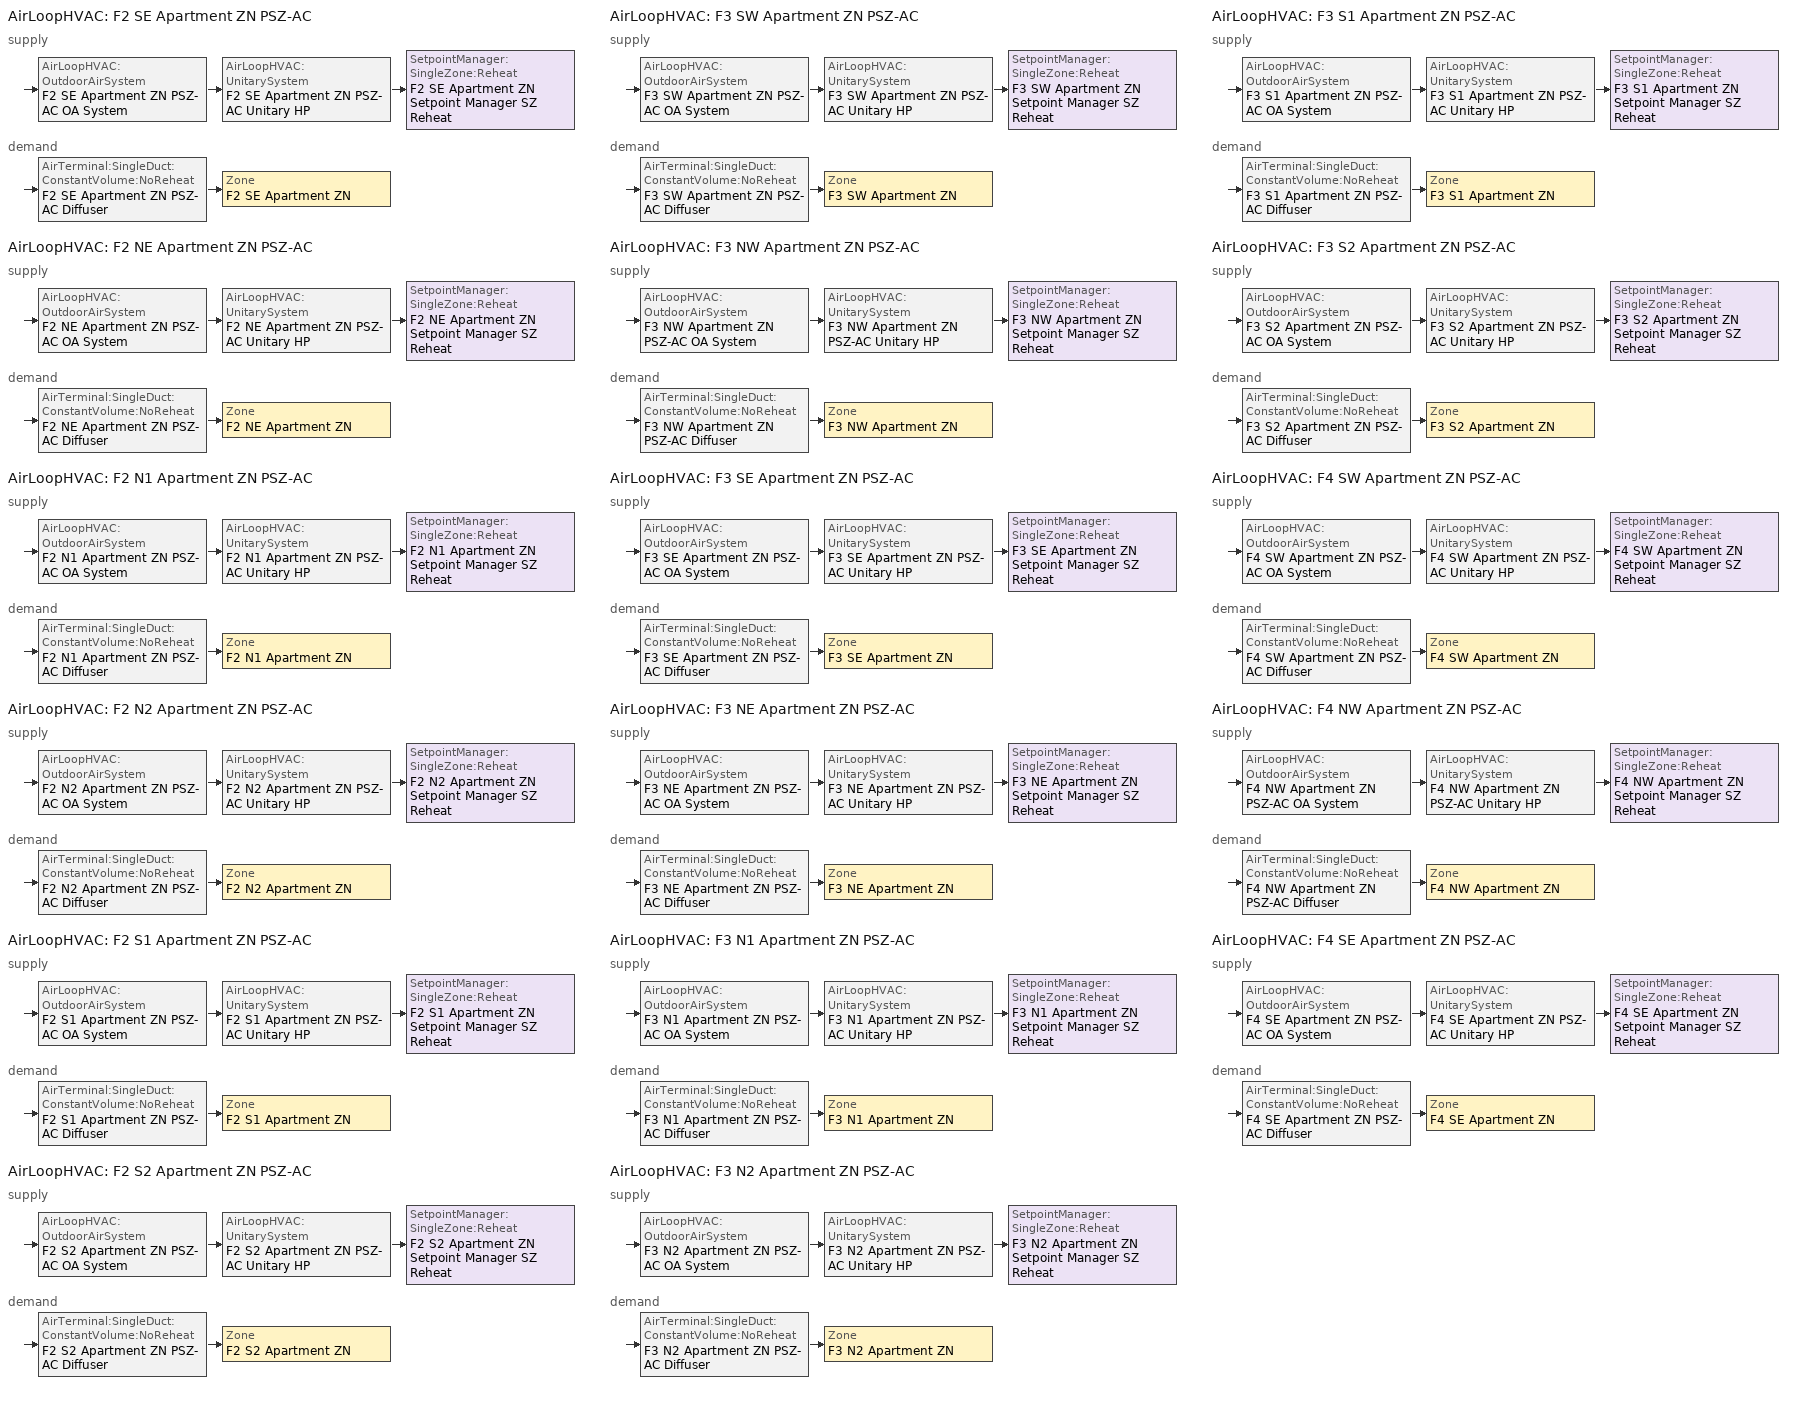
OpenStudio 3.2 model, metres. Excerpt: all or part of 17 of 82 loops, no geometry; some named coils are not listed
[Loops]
AirLoopHVAC 'F2 SE Apartment ZN PSZ-AC'
 supply: AirLoopHVAC:OutdoorAirSystem 'F2 SE Apartment ZN PSZ-AC OA System' > AirLoopHVAC:UnitarySystem 'F2 SE Apartment ZN PSZ-AC Unitary HP' > SetpointManager:SingleZone:Reheat 'F2 SE Apartment ZN Setpoint Manager SZ Reheat'
 demand: AirTerminal:SingleDuct:ConstantVolume:NoReheat 'F2 SE Apartment ZN PSZ-AC Diffuser' > Zone 'F2 SE Apartment ZN'
AirLoopHVAC 'F2 NE Apartment ZN PSZ-AC'
 supply: AirLoopHVAC:OutdoorAirSystem 'F2 NE Apartment ZN PSZ-AC OA System' > AirLoopHVAC:UnitarySystem 'F2 NE Apartment ZN PSZ-AC Unitary HP' > SetpointManager:SingleZone:Reheat 'F2 NE Apartment ZN Setpoint Manager SZ Reheat'
 demand: AirTerminal:SingleDuct:ConstantVolume:NoReheat 'F2 NE Apartment ZN PSZ-AC Diffuser' > Zone 'F2 NE Apartment ZN'
AirLoopHVAC 'F2 N1 Apartment ZN PSZ-AC'
 supply: AirLoopHVAC:OutdoorAirSystem 'F2 N1 Apartment ZN PSZ-AC OA System' > AirLoopHVAC:UnitarySystem 'F2 N1 Apartment ZN PSZ-AC Unitary HP' > SetpointManager:SingleZone:Reheat 'F2 N1 Apartment ZN Setpoint Manager SZ Reheat'
 demand: AirTerminal:SingleDuct:ConstantVolume:NoReheat 'F2 N1 Apartment ZN PSZ-AC Diffuser' > Zone 'F2 N1 Apartment ZN'
AirLoopHVAC 'F2 N2 Apartment ZN PSZ-AC'
 supply: AirLoopHVAC:OutdoorAirSystem 'F2 N2 Apartment ZN PSZ-AC OA System' > AirLoopHVAC:UnitarySystem 'F2 N2 Apartment ZN PSZ-AC Unitary HP' > SetpointManager:SingleZone:Reheat 'F2 N2 Apartment ZN Setpoint Manager SZ Reheat'
 demand: AirTerminal:SingleDuct:ConstantVolume:NoReheat 'F2 N2 Apartment ZN PSZ-AC Diffuser' > Zone 'F2 N2 Apartment ZN'
AirLoopHVAC 'F2 S1 Apartment ZN PSZ-AC'
 supply: AirLoopHVAC:OutdoorAirSystem 'F2 S1 Apartment ZN PSZ-AC OA System' > AirLoopHVAC:UnitarySystem 'F2 S1 Apartment ZN PSZ-AC Unitary HP' > SetpointManager:SingleZone:Reheat 'F2 S1 Apartment ZN Setpoint Manager SZ Reheat'
 demand: AirTerminal:SingleDuct:ConstantVolume:NoReheat 'F2 S1 Apartment ZN PSZ-AC Diffuser' > Zone 'F2 S1 Apartment ZN'
AirLoopHVAC 'F2 S2 Apartment ZN PSZ-AC'
 supply: AirLoopHVAC:OutdoorAirSystem 'F2 S2 Apartment ZN PSZ-AC OA System' > AirLoopHVAC:UnitarySystem 'F2 S2 Apartment ZN PSZ-AC Unitary HP' > SetpointManager:SingleZone:Reheat 'F2 S2 Apartment ZN Setpoint Manager SZ Reheat'
 demand: AirTerminal:SingleDuct:ConstantVolume:NoReheat 'F2 S2 Apartment ZN PSZ-AC Diffuser' > Zone 'F2 S2 Apartment ZN'
AirLoopHVAC 'F3 SW Apartment ZN PSZ-AC'
 supply: AirLoopHVAC:OutdoorAirSystem 'F3 SW Apartment ZN PSZ-AC OA System' > AirLoopHVAC:UnitarySystem 'F3 SW Apartment ZN PSZ-AC Unitary HP' > SetpointManager:SingleZone:Reheat 'F3 SW Apartment ZN Setpoint Manager SZ Reheat'
 demand: AirTerminal:SingleDuct:ConstantVolume:NoReheat 'F3 SW Apartment ZN PSZ-AC Diffuser' > Zone 'F3 SW Apartment ZN'
AirLoopHVAC 'F3 NW Apartment ZN PSZ-AC'
 supply: AirLoopHVAC:OutdoorAirSystem 'F3 NW Apartment ZN PSZ-AC OA System' > AirLoopHVAC:UnitarySystem 'F3 NW Apartment ZN PSZ-AC Unitary HP' > SetpointManager:SingleZone:Reheat 'F3 NW Apartment ZN Setpoint Manager SZ Reheat'
 demand: AirTerminal:SingleDuct:ConstantVolume:NoReheat 'F3 NW Apartment ZN PSZ-AC Diffuser' > Zone 'F3 NW Apartment ZN'
AirLoopHVAC 'F3 SE Apartment ZN PSZ-AC'
 supply: AirLoopHVAC:OutdoorAirSystem 'F3 SE Apartment ZN PSZ-AC OA System' > AirLoopHVAC:UnitarySystem 'F3 SE Apartment ZN PSZ-AC Unitary HP' > SetpointManager:SingleZone:Reheat 'F3 SE Apartment ZN Setpoint Manager SZ Reheat'
 demand: AirTerminal:SingleDuct:ConstantVolume:NoReheat 'F3 SE Apartment ZN PSZ-AC Diffuser' > Zone 'F3 SE Apartment ZN'
AirLoopHVAC 'F3 NE Apartment ZN PSZ-AC'
 supply: AirLoopHVAC:OutdoorAirSystem 'F3 NE Apartment ZN PSZ-AC OA System' > AirLoopHVAC:UnitarySystem 'F3 NE Apartment ZN PSZ-AC Unitary HP' > SetpointManager:SingleZone:Reheat 'F3 NE Apartment ZN Setpoint Manager SZ Reheat'
 demand: AirTerminal:SingleDuct:ConstantVolume:NoReheat 'F3 NE Apartment ZN PSZ-AC Diffuser' > Zone 'F3 NE Apartment ZN'
AirLoopHVAC 'F3 N1 Apartment ZN PSZ-AC'
 supply: AirLoopHVAC:OutdoorAirSystem 'F3 N1 Apartment ZN PSZ-AC OA System' > AirLoopHVAC:UnitarySystem 'F3 N1 Apartment ZN PSZ-AC Unitary HP' > SetpointManager:SingleZone:Reheat 'F3 N1 Apartment ZN Setpoint Manager SZ Reheat'
 demand: AirTerminal:SingleDuct:ConstantVolume:NoReheat 'F3 N1 Apartment ZN PSZ-AC Diffuser' > Zone 'F3 N1 Apartment ZN'
AirLoopHVAC 'F3 N2 Apartment ZN PSZ-AC'
 supply: AirLoopHVAC:OutdoorAirSystem 'F3 N2 Apartment ZN PSZ-AC OA System' > AirLoopHVAC:UnitarySystem 'F3 N2 Apartment ZN PSZ-AC Unitary HP' > SetpointManager:SingleZone:Reheat 'F3 N2 Apartment ZN Setpoint Manager SZ Reheat'
 demand: AirTerminal:SingleDuct:ConstantVolume:NoReheat 'F3 N2 Apartment ZN PSZ-AC Diffuser' > Zone 'F3 N2 Apartment ZN'
AirLoopHVAC 'F3 S1 Apartment ZN PSZ-AC'
 supply: AirLoopHVAC:OutdoorAirSystem 'F3 S1 Apartment ZN PSZ-AC OA System' > AirLoopHVAC:UnitarySystem 'F3 S1 Apartment ZN PSZ-AC Unitary HP' > SetpointManager:SingleZone:Reheat 'F3 S1 Apartment ZN Setpoint Manager SZ Reheat'
 demand: AirTerminal:SingleDuct:ConstantVolume:NoReheat 'F3 S1 Apartment ZN PSZ-AC Diffuser' > Zone 'F3 S1 Apartment ZN'
AirLoopHVAC 'F3 S2 Apartment ZN PSZ-AC'
 supply: AirLoopHVAC:OutdoorAirSystem 'F3 S2 Apartment ZN PSZ-AC OA System' > AirLoopHVAC:UnitarySystem 'F3 S2 Apartment ZN PSZ-AC Unitary HP' > SetpointManager:SingleZone:Reheat 'F3 S2 Apartment ZN Setpoint Manager SZ Reheat'
 demand: AirTerminal:SingleDuct:ConstantVolume:NoReheat 'F3 S2 Apartment ZN PSZ-AC Diffuser' > Zone 'F3 S2 Apartment ZN'
AirLoopHVAC 'F4 SW Apartment ZN PSZ-AC'
 supply: AirLoopHVAC:OutdoorAirSystem 'F4 SW Apartment ZN PSZ-AC OA System' > AirLoopHVAC:UnitarySystem 'F4 SW Apartment ZN PSZ-AC Unitary HP' > SetpointManager:SingleZone:Reheat 'F4 SW Apartment ZN Setpoint Manager SZ Reheat'
 demand: AirTerminal:SingleDuct:ConstantVolume:NoReheat 'F4 SW Apartment ZN PSZ-AC Diffuser' > Zone 'F4 SW Apartment ZN'
AirLoopHVAC 'F4 NW Apartment ZN PSZ-AC'
 supply: AirLoopHVAC:OutdoorAirSystem 'F4 NW Apartment ZN PSZ-AC OA System' > AirLoopHVAC:UnitarySystem 'F4 NW Apartment ZN PSZ-AC Unitary HP' > SetpointManager:SingleZone:Reheat 'F4 NW Apartment ZN Setpoint Manager SZ Reheat'
 demand: AirTerminal:SingleDuct:ConstantVolume:NoReheat 'F4 NW Apartment ZN PSZ-AC Diffuser' > Zone 'F4 NW Apartment ZN'
AirLoopHVAC 'F4 SE Apartment ZN PSZ-AC'
 supply: AirLoopHVAC:OutdoorAirSystem 'F4 SE Apartment ZN PSZ-AC OA System' > AirLoopHVAC:UnitarySystem 'F4 SE Apartment ZN PSZ-AC Unitary HP' > SetpointManager:SingleZone:Reheat 'F4 SE Apartment ZN Setpoint Manager SZ Reheat'
 demand: AirTerminal:SingleDuct:ConstantVolume:NoReheat 'F4 SE Apartment ZN PSZ-AC Diffuser' > Zone 'F4 SE Apartment ZN'
[Sizing:Zone] Zone Cooling Design Supply Air Temperature Input Method=SupplyAirTemperature; Zone Cooling Design Supply Air Temperature {C}=12.7778; Zone Cooling Design Supply Air Temperature Difference {deltaC}=11.11; Zone Heating Design Supply Air Temperature Input Method=SupplyAirTemperature; Zone Heating Design Supply Air Temperature {C}=50; Zone Heating Design Supply Air Temperature Difference {deltaC}=11.11; Zone Cooling Design Supply Air Humidity Ratio {kg-H2O/kg-air}=0.0085; Zone Heating Design Supply Air Humidity Ratio {kg-H2O/kg-air}=0.008; Cooling Design Air Flow Method=DesignDay; Heating Design Air Flow Method=DesignDay; Account for Dedicated Outdoor Air System=No; Dedicated Outdoor Air System Control Strategy=NeutralSupplyAir; Dedicated Outdoor Air Low Setpoint Temperature for Design {C}=autosize; Dedicated Outdoor Air High Setpoint Temperature for Design {C}=autosize
F2 N1 Apartment ZN; F2 N2 Apartment ZN; F2 NE Apartment ZN; F2 S1 Apartment ZN; F2 S2 Apartment ZN; F2 SE Apartment ZN; F3 N1 Apartment ZN; F3 N2 Apartment ZN; F3 NE Apartment ZN; F3 NW Apartment ZN; F3 S1 Apartment ZN; F3 S2 Apartment ZN; F3 SE Apartment ZN; F3 SW Apartment ZN; F4 NW Apartment ZN; F4 SE Apartment ZN; F4 SW Apartment ZN
[Zone equipment]
F2 N1 Apartment ZN: F2 N1 Apartment ZN PSZ-AC Diffuser, F2 N1 Apartment ZN ERV
F2 N2 Apartment ZN: F2 N2 Apartment ZN PSZ-AC Diffuser, F2 N2 Apartment ZN ERV
F2 NE Apartment ZN: F2 NE Apartment ZN PSZ-AC Diffuser, F2 NE Apartment ZN ERV
F2 S1 Apartment ZN: F2 S1 Apartment ZN PSZ-AC Diffuser, F2 S1 Apartment ZN ERV
F2 S2 Apartment ZN: F2 S2 Apartment ZN PSZ-AC Diffuser, F2 S2 Apartment ZN ERV
F2 SE Apartment ZN: F2 SE Apartment ZN PSZ-AC Diffuser, F2 SE Apartment ZN ERV
F3 N1 Apartment ZN: F3 N1 Apartment ZN PSZ-AC Diffuser, F3 N1 Apartment ZN ERV
F3 N2 Apartment ZN: F3 N2 Apartment ZN PSZ-AC Diffuser, F3 N2 Apartment ZN ERV
F3 NE Apartment ZN: F3 NE Apartment ZN PSZ-AC Diffuser, F3 NE Apartment ZN ERV
F3 NW Apartment ZN: F3 NW Apartment ZN PSZ-AC Diffuser, F3 NW Apartment ZN ERV
F3 S1 Apartment ZN: F3 S1 Apartment ZN PSZ-AC Diffuser, F3 S1 Apartment ZN ERV
F3 S2 Apartment ZN: F3 S2 Apartment ZN PSZ-AC Diffuser, F3 S2 Apartment ZN ERV
F3 SE Apartment ZN: F3 SE Apartment ZN PSZ-AC Diffuser, F3 SE Apartment ZN ERV
F3 SW Apartment ZN: F3 SW Apartment ZN PSZ-AC Diffuser, F3 SW Apartment ZN ERV
F4 NW Apartment ZN: F4 NW Apartment ZN PSZ-AC Diffuser, F4 NW Apartment ZN ERV
F4 SE Apartment ZN: F4 SE Apartment ZN PSZ-AC Diffuser, F4 SE Apartment ZN ERV
F4 SW Apartment ZN: F4 SW Apartment ZN PSZ-AC Diffuser, F4 SW Apartment ZN ERV
[AirLoopHVAC] Availability Schedule=Always On; Design Supply Air Flow Rate {m3/s}=autosize; Design Return Air Flow Fraction of Supply Air Flow=1
F2 SE Apartment ZN PSZ-AC; F2 NE Apartment ZN PSZ-AC; F2 N1 Apartment ZN PSZ-AC; F2 N2 Apartment ZN PSZ-AC; F2 S1 Apartment ZN PSZ-AC; F2 S2 Apartment ZN PSZ-AC; F3 SW Apartment ZN PSZ-AC; F3 NW Apartment ZN PSZ-AC; F3 SE Apartment ZN PSZ-AC; F3 NE Apartment ZN PSZ-AC; F3 N1 Apartment ZN PSZ-AC; F3 N2 Apartment ZN PSZ-AC; F3 S1 Apartment ZN PSZ-AC; F3 S2 Apartment ZN PSZ-AC; F4 SW Apartment ZN PSZ-AC; F4 NW Apartment ZN PSZ-AC; F4 SE Apartment ZN PSZ-AC
[Sizing:System] Type of Load to Size On=Sensible; Design Outdoor Air Flow Rate {m3/s}=Autosize; Central Heating Maximum System Air Flow Ratio=1; Preheat Design Temperature {C}=7.22222; Preheat Design Humidity Ratio {kg-H2O/kg-Air}=0.008; Precool Design Temperature {C}=12.7778; Precool Design Humidity Ratio {kg-H2O/kg-Air}=0.008; Central Cooling Design Supply Air Temperature {C}=12.7778; Central Heating Design Supply Air Temperature {C}=50; Sizing Option=Coincident; 100% Outdoor Air in Cooling=No; 100% Outdoor Air in Heating=No; Central Cooling Design Supply Air Humidity Ratio {kg-H2O/kg-Air}=0.0085; Central Heating Design Supply Air Humidity Ratio {kg-H2O/kg-Air}=0.008; Cooling Design Air Flow Method=DesignDay; Cooling Design Air Flow Rate {m3/s}=0; Heating Design Air Flow Method=DesignDay; Heating Design Air Flow Rate {m3/s}=0; System Outdoor Air Method=ZoneSum; Zone Maximum Outdoor Air Fraction=1; Cooling Supply Air Flow Rate Per Floor Area {m3/s-m2}=0.00996765; Cooling Fraction of Autosized Cooling Supply Air Flow Rate=1; Cooling Supply Air Flow Rate Per Unit Cooling Capacity {m3/s-W}=3.94755e-05; Heating Supply Air Flow Rate Per Floor Area {m3/s-m2}=0.00996765; Heating Fraction of Autosized Heating Supply Air Flow Rate=1; Heating Fraction of Autosized Cooling Supply Air Flow Rate=1; Heating Supply Air Flow Rate Per Unit Heating Capacity {m3/s-W}=3.15882e-05; Cooling Design Capacity Method=CoolingDesignCapacity; Cooling Design Capacity {W}=autosize; Cooling Design Capacity Per Floor Area {W/m2}=234.7; Fraction of Autosized Cooling Design Capacity=1; Heating Design Capacity Method=HeatingDesignCapacity; Heating Design Capacity {W}=autosize; Heating Design Capacity Per Floor Area {W/m2}=157; Fraction of Autosized Heating Design Capacity=1; Central Cooling Capacity Control Method=OnOff
F2 SE Apartment ZN PSZ-AC; F2 NE Apartment ZN PSZ-AC; F2 N1 Apartment ZN PSZ-AC; F2 N2 Apartment ZN PSZ-AC; F2 S1 Apartment ZN PSZ-AC; F2 S2 Apartment ZN PSZ-AC; F3 SW Apartment ZN PSZ-AC; F3 NW Apartment ZN PSZ-AC; F3 SE Apartment ZN PSZ-AC; F3 NE Apartment ZN PSZ-AC; F3 N1 Apartment ZN PSZ-AC; F3 N2 Apartment ZN PSZ-AC; F3 S1 Apartment ZN PSZ-AC; F3 S2 Apartment ZN PSZ-AC; F4 SW Apartment ZN PSZ-AC; F4 NW Apartment ZN PSZ-AC; F4 SE Apartment ZN PSZ-AC
[SetpointManager:SingleZone:Reheat] Minimum Supply Air Temperature {C}=12.7778; Maximum Supply Air Temperature {C}=50
Name | Control Zone | Setpoint Node or NodeList
F2 SE Apartment ZN Setpoint Manager SZ Reheat | F2 SE Apartment ZN | F2 SE Apartment ZN PSZ-AC Supply Outlet Node
F2 NE Apartment ZN Setpoint Manager SZ Reheat | F2 NE Apartment ZN | F2 NE Apartment ZN PSZ-AC Supply Outlet Node
F2 N1 Apartment ZN Setpoint Manager SZ Reheat | F2 N1 Apartment ZN | F2 N1 Apartment ZN PSZ-AC Supply Outlet Node
F2 N2 Apartment ZN Setpoint Manager SZ Reheat | F2 N2 Apartment ZN | F2 N2 Apartment ZN PSZ-AC Supply Outlet Node
F2 S1 Apartment ZN Setpoint Manager SZ Reheat | F2 S1 Apartment ZN | F2 S1 Apartment ZN PSZ-AC Supply Outlet Node
F2 S2 Apartment ZN Setpoint Manager SZ Reheat | F2 S2 Apartment ZN | F2 S2 Apartment ZN PSZ-AC Supply Outlet Node
F3 SW Apartment ZN Setpoint Manager SZ Reheat | F3 SW Apartment ZN | F3 SW Apartment ZN PSZ-AC Supply Outlet Node
F3 NW Apartment ZN Setpoint Manager SZ Reheat | F3 NW Apartment ZN | F3 NW Apartment ZN PSZ-AC Supply Outlet Node
F3 SE Apartment ZN Setpoint Manager SZ Reheat | F3 SE Apartment ZN | F3 SE Apartment ZN PSZ-AC Supply Outlet Node
F3 NE Apartment ZN Setpoint Manager SZ Reheat | F3 NE Apartment ZN | F3 NE Apartment ZN PSZ-AC Supply Outlet Node
F3 N1 Apartment ZN Setpoint Manager SZ Reheat | F3 N1 Apartment ZN | F3 N1 Apartment ZN PSZ-AC Supply Outlet Node
F3 N2 Apartment ZN Setpoint Manager SZ Reheat | F3 N2 Apartment ZN | F3 N2 Apartment ZN PSZ-AC Supply Outlet Node
F3 S1 Apartment ZN Setpoint Manager SZ Reheat | F3 S1 Apartment ZN | F3 S1 Apartment ZN PSZ-AC Supply Outlet Node
F3 S2 Apartment ZN Setpoint Manager SZ Reheat | F3 S2 Apartment ZN | F3 S2 Apartment ZN PSZ-AC Supply Outlet Node
F4 SW Apartment ZN Setpoint Manager SZ Reheat | F4 SW Apartment ZN | F4 SW Apartment ZN PSZ-AC Supply Outlet Node
F4 NW Apartment ZN Setpoint Manager SZ Reheat | F4 NW Apartment ZN | F4 NW Apartment ZN PSZ-AC Supply Outlet Node
F4 SE Apartment ZN Setpoint Manager SZ Reheat | F4 SE Apartment ZN | F4 SE Apartment ZN PSZ-AC Supply Outlet Node
[Coil:Heating:Electric] Availability Schedule=Always On Discrete; Efficiency=1
F2 SE Apartment ZN PSZ-AC Electric Backup Htg Coil; F2 NE Apartment ZN PSZ-AC Electric Backup Htg Coil; F2 N1 Apartment ZN PSZ-AC Electric Backup Htg Coil; F2 N2 Apartment ZN PSZ-AC Electric Backup Htg Coil; F2 S1 Apartment ZN PSZ-AC Electric Backup Htg Coil; F2 S2 Apartment ZN PSZ-AC Electric Backup Htg Coil; F3 SW Apartment ZN PSZ-AC Electric Backup Htg Coil; F3 NW Apartment ZN PSZ-AC Electric Backup Htg Coil; F3 SE Apartment ZN PSZ-AC Electric Backup Htg Coil; F3 NE Apartment ZN PSZ-AC Electric Backup Htg Coil; F3 N1 Apartment ZN PSZ-AC Electric Backup Htg Coil; F3 N2 Apartment ZN PSZ-AC Electric Backup Htg Coil; F3 S1 Apartment ZN PSZ-AC Electric Backup Htg Coil; F3 S2 Apartment ZN PSZ-AC Electric Backup Htg Coil; F4 SW Apartment ZN PSZ-AC Electric Backup Htg Coil; F4 NW Apartment ZN PSZ-AC Electric Backup Htg Coil; F4 SE Apartment ZN PSZ-AC Electric Backup Htg Coil
[Fan:OnOff] Availability Schedule=Always On Discrete; Maximum Flow Rate {m3/s}=autosize; Motor In Airstream Fraction=1
Name | Fan Total Efficiency | Pressure Rise {Pa} | Motor Efficiency | Fan Power Ratio Function of Speed Ratio Curve | Fan Efficiency Ratio Function of Speed Ratio Curve
F2 SE Apartment ZN PSZ-AC Fan | 0.53625 | 622.722 | 0.825 | Fan On Off Power Curve 9 | Fan On Off Efficiency Curve 9
F2 NE Apartment ZN PSZ-AC Fan | 0.53625 | 622.722 | 0.825 | Fan On Off Power Curve 10 | Fan On Off Efficiency Curve 10
F2 N1 Apartment ZN PSZ-AC Fan | 0.53625 | 622.722 | 0.825 | Fan On Off Power Curve 11 | Fan On Off Efficiency Curve 11
F2 N2 Apartment ZN PSZ-AC Fan | 0.53625 | 622.722 | 0.825 | Fan On Off Power Curve 12 | Fan On Off Efficiency Curve 12
F2 S1 Apartment ZN PSZ-AC Fan | 0.53625 | 622.722 | 0.825 | Fan On Off Power Curve 13 | Fan On Off Efficiency Curve 13
F2 S2 Apartment ZN PSZ-AC Fan | 0.53625 | 622.722 | 0.825 | Fan On Off Power Curve 14 | Fan On Off Efficiency Curve 14
F3 SW Apartment ZN PSZ-AC Fan | 0.53625 | 622.722 | 0.825 | Fan On Off Power Curve 15 | Fan On Off Efficiency Curve 15
F3 NW Apartment ZN PSZ-AC Fan | 0.53625 | 622.722 | 0.825 | Fan On Off Power Curve 16 | Fan On Off Efficiency Curve 16
F3 SE Apartment ZN PSZ-AC Fan | 0.53625 | 622.722 | 0.825 | Fan On Off Power Curve 17 | Fan On Off Efficiency Curve 17
F3 NE Apartment ZN PSZ-AC Fan | 0.53625 | 622.722 | 0.825 | Fan On Off Power Curve 18 | Fan On Off Efficiency Curve 18
F3 N1 Apartment ZN PSZ-AC Fan | 0.53625 | 622.722 | 0.825 | Fan On Off Power Curve 19 | Fan On Off Efficiency Curve 19
F3 N2 Apartment ZN PSZ-AC Fan | 0.53625 | 622.722 | 0.825 | Fan On Off Power Curve 20 | Fan On Off Efficiency Curve 20
F3 S1 Apartment ZN PSZ-AC Fan | 0.53625 | 622.722 | 0.825 | Fan On Off Power Curve 21 | Fan On Off Efficiency Curve 21
F3 S2 Apartment ZN PSZ-AC Fan | 0.53625 | 622.722 | 0.825 | Fan On Off Power Curve 22 | Fan On Off Efficiency Curve 22
F4 SW Apartment ZN PSZ-AC Fan | 0.53625 | 622.722 | 0.825 | Fan On Off Power Curve 23 | Fan On Off Efficiency Curve 23
F4 NW Apartment ZN PSZ-AC Fan | 0.53625 | 622.722 | 0.825 | Fan On Off Power Curve 24 | Fan On Off Efficiency Curve 24
F4 SE Apartment ZN PSZ-AC Fan | 0.53625 | 622.722 | 0.825 | Fan On Off Power Curve 25 | Fan On Off Efficiency Curve 25
F2 N2 Apartment ZN ERV Supply Fan | 0.303158 | 270.648 | 0.48 | Fan On Off Power Curve 84 | Fan On Off Efficiency Curve 84
F2 N2 Apartment ZN ERV Exhaust Fan | 0.303158 | 270.648 | 0.48 | Fan On Off Power Curve 85 | Fan On Off Efficiency Curve 85
F3 S2 Apartment ZN ERV Supply Fan | 0.303158 | 270.648 | 0.48 | Fan On Off Power Curve 94 | Fan On Off Efficiency Curve 94
F3 S2 Apartment ZN ERV Exhaust Fan | 0.303158 | 270.648 | 0.48 | Fan On Off Power Curve 95 | Fan On Off Efficiency Curve 95
F4 SE Apartment ZN ERV Supply Fan | 0.303158 | 270.648 | 0.48 | Fan On Off Power Curve 104 | Fan On Off Efficiency Curve 104
F4 SE Apartment ZN ERV Exhaust Fan | 0.303158 | 270.648 | 0.48 | Fan On Off Power Curve 105 | Fan On Off Efficiency Curve 105
F4 SW Apartment ZN ERV Supply Fan | 0.303158 | 270.648 | 0.48 | Fan On Off Power Curve 106 | Fan On Off Efficiency Curve 106
F4 SW Apartment ZN ERV Exhaust Fan | 0.303158 | 270.648 | 0.48 | Fan On Off Power Curve 107 | Fan On Off Efficiency Curve 107
F2 NE Apartment ZN ERV Supply Fan | 0.303158 | 270.648 | 0.48 | Fan On Off Power Curve 108 | Fan On Off Efficiency Curve 108
F2 NE Apartment ZN ERV Exhaust Fan | 0.303158 | 270.648 | 0.48 | Fan On Off Power Curve 109 | Fan On Off Efficiency Curve 109
F3 N2 Apartment ZN ERV Supply Fan | 0.303158 | 270.648 | 0.48 | Fan On Off Power Curve 112 | Fan On Off Efficiency Curve 112
F3 N2 Apartment ZN ERV Exhaust Fan | 0.303158 | 270.648 | 0.48 | Fan On Off Power Curve 113 | Fan On Off Efficiency Curve 113
F3 NE Apartment ZN ERV Supply Fan | 0.303158 | 270.648 | 0.48 | Fan On Off Power Curve 118 | Fan On Off Efficiency Curve 118
F3 NE Apartment ZN ERV Exhaust Fan | 0.303158 | 270.648 | 0.48 | Fan On Off Power Curve 119 | Fan On Off Efficiency Curve 119
F3 SE Apartment ZN ERV Supply Fan | 0.303158 | 270.648 | 0.48 | Fan On Off Power Curve 120 | Fan On Off Efficiency Curve 120
F3 SE Apartment ZN ERV Exhaust Fan | 0.303158 | 270.648 | 0.48 | Fan On Off Power Curve 121 | Fan On Off Efficiency Curve 121
F3 NW Apartment ZN ERV Supply Fan | 0.303158 | 270.648 | 0.48 | Fan On Off Power Curve 124 | Fan On Off Efficiency Curve 124
F3 NW Apartment ZN ERV Exhaust Fan | 0.303158 | 270.648 | 0.48 | Fan On Off Power Curve 125 | Fan On Off Efficiency Curve 125
F3 SW Apartment ZN ERV Supply Fan | 0.303158 | 270.648 | 0.48 | Fan On Off Power Curve 132 | Fan On Off Efficiency Curve 132
F3 SW Apartment ZN ERV Exhaust Fan | 0.303158 | 270.648 | 0.48 | Fan On Off Power Curve 133 | Fan On Off Efficiency Curve 133
F4 NW Apartment ZN ERV Supply Fan | 0.303158 | 270.648 | 0.48 | Fan On Off Power Curve 136 | Fan On Off Efficiency Curve 136
F4 NW Apartment ZN ERV Exhaust Fan | 0.303158 | 270.648 | 0.48 | Fan On Off Power Curve 137 | Fan On Off Efficiency Curve 137
F2 SE Apartment ZN ERV Supply Fan | 0.303158 | 270.648 | 0.48 | Fan On Off Power Curve 148 | Fan On Off Efficiency Curve 148
F2 SE Apartment ZN ERV Exhaust Fan | 0.303158 | 270.648 | 0.48 | Fan On Off Power Curve 149 | Fan On Off Efficiency Curve 149
F2 S1 Apartment ZN ERV Supply Fan | 0.303158 | 270.648 | 0.48 | Fan On Off Power Curve 156 | Fan On Off Efficiency Curve 156
F2 S1 Apartment ZN ERV Exhaust Fan | 0.303158 | 270.648 | 0.48 | Fan On Off Power Curve 157 | Fan On Off Efficiency Curve 157
F2 S2 Apartment ZN ERV Supply Fan | 0.303158 | 270.648 | 0.48 | Fan On Off Power Curve 166 | Fan On Off Efficiency Curve 166
F2 S2 Apartment ZN ERV Exhaust Fan | 0.303158 | 270.648 | 0.48 | Fan On Off Power Curve 167 | Fan On Off Efficiency Curve 167
F3 N1 Apartment ZN ERV Supply Fan | 0.303158 | 270.648 | 0.48 | Fan On Off Power Curve 186 | Fan On Off Efficiency Curve 186
F3 N1 Apartment ZN ERV Exhaust Fan | 0.303158 | 270.648 | 0.48 | Fan On Off Power Curve 187 | Fan On Off Efficiency Curve 187
F2 N1 Apartment ZN ERV Supply Fan | 0.303158 | 270.648 | 0.48 | Fan On Off Power Curve 196 | Fan On Off Efficiency Curve 196
F2 N1 Apartment ZN ERV Exhaust Fan | 0.303158 | 270.648 | 0.48 | Fan On Off Power Curve 197 | Fan On Off Efficiency Curve 197
F3 S1 Apartment ZN ERV Supply Fan | 0.303158 | 270.648 | 0.48 | Fan On Off Power Curve 224 | Fan On Off Efficiency Curve 224
F3 S1 Apartment ZN ERV Exhaust Fan | 0.303158 | 270.648 | 0.48 | Fan On Off Power Curve 225 | Fan On Off Efficiency Curve 225
[AirLoopHVAC:UnitarySystem] Control Type=Load; Dehumidification Control Type=None; Availability Schedule=Always On; Fan Placement=BlowThrough; Supply Air Fan Operating Mode Schedule=Always Off Discrete; DX Heating Coil Sizing Ratio=1; Use DOAS DX Cooling Coil=No; DOAS DX Cooling Coil Leaving Minimum Air Temperature {C}=2; Latent Load Control=SensibleOnlyLoadControl; Supply Air Flow Rate Method During Cooling Operation=SupplyAirFlowRate; Supply Air Flow Rate During Cooling Operation {m3/s}=Autosize; Supply Air Flow Rate Method During Heating Operation=SupplyAirFlowRate; Supply Air Flow Rate During Heating Operation {m3/s}=Autosize; Supply Air Flow Rate Method When No Cooling or Heating is Required=SupplyAirFlowRate; Supply Air Flow Rate When No Cooling or Heating is Required {m3/s}=Autosize; Maximum Supply Air Temperature {C}=50; Maximum Outdoor Dry-Bulb Temperature for Supplemental Heater Operation {C}=4.44444; Maximum Cycling Rate {cycles/hr}=2.5; Heat Pump Time Constant {s}=60; Fraction of On-Cycle Power Use=0.01; Heat Pump Fan Delay Time {s}=60; Ancilliary On-Cycle Electric Power {W}=0; Ancilliary Off-Cycle Electric Power {W}=0
Name | Controlling Zone or Thermostat Location | Supply Fan | Heating Coil | Cooling Coil | Supplemental Heating Coil
F2 SE Apartment ZN PSZ-AC Unitary HP | F2 SE Apartment ZN | F2 SE Apartment ZN PSZ-AC Fan | F2 SE Apartment ZN PSZ-AC Water-to-Air HP Htg Coil 14 Clg kBtu/hr 4.3COPH | F2 SE Apartment ZN PSZ-AC Water-to-Air HP Clg Coil 14kBtu/hr 12.2EER | F2 SE Apartment ZN PSZ-AC Electric Backup Htg Coil
F2 NE Apartment ZN PSZ-AC Unitary HP | F2 NE Apartment ZN | F2 NE Apartment ZN PSZ-AC Fan | F2 NE Apartment ZN PSZ-AC Water-to-Air HP Htg Coil 12 Clg kBtu/hr 4.3COPH | F2 NE Apartment ZN PSZ-AC Water-to-Air HP Clg Coil 12kBtu/hr 12.2EER | F2 NE Apartment ZN PSZ-AC Electric Backup Htg Coil
F2 N1 Apartment ZN PSZ-AC Unitary HP | F2 N1 Apartment ZN | F2 N1 Apartment ZN PSZ-AC Fan | F2 N1 Apartment ZN PSZ-AC Water-to-Air HP Htg Coil 9 Clg kBtu/hr 4.3COPH | F2 N1 Apartment ZN PSZ-AC Water-to-Air HP Clg Coil 9kBtu/hr 12.2EER | F2 N1 Apartment ZN PSZ-AC Electric Backup Htg Coil
F2 N2 Apartment ZN PSZ-AC Unitary HP | F2 N2 Apartment ZN | F2 N2 Apartment ZN PSZ-AC Fan | F2 N2 Apartment ZN PSZ-AC Water-to-Air HP Htg Coil 9 Clg kBtu/hr 4.3COPH | F2 N2 Apartment ZN PSZ-AC Water-to-Air HP Clg Coil 9kBtu/hr 12.2EER | F2 N2 Apartment ZN PSZ-AC Electric Backup Htg Coil
F2 S1 Apartment ZN PSZ-AC Unitary HP | F2 S1 Apartment ZN | F2 S1 Apartment ZN PSZ-AC Fan | F2 S1 Apartment ZN PSZ-AC Water-to-Air HP Htg Coil 10 Clg kBtu/hr 4.3COPH | F2 S1 Apartment ZN PSZ-AC Water-to-Air HP Clg Coil 10kBtu/hr 12.2EER | F2 S1 Apartment ZN PSZ-AC Electric Backup Htg Coil
F2 S2 Apartment ZN PSZ-AC Unitary HP | F2 S2 Apartment ZN | F2 S2 Apartment ZN PSZ-AC Fan | F2 S2 Apartment ZN PSZ-AC Water-to-Air HP Htg Coil 10 Clg kBtu/hr 4.3COPH | F2 S2 Apartment ZN PSZ-AC Water-to-Air HP Clg Coil 10kBtu/hr 12.2EER | F2 S2 Apartment ZN PSZ-AC Electric Backup Htg Coil
F3 SW Apartment ZN PSZ-AC Unitary HP | F3 SW Apartment ZN | F3 SW Apartment ZN PSZ-AC Fan | F3 SW Apartment ZN PSZ-AC Water-to-Air HP Htg Coil 15 Clg kBtu/hr 4.3COPH | F3 SW Apartment ZN PSZ-AC Water-to-Air HP Clg Coil 15kBtu/hr 12.2EER | F3 SW Apartment ZN PSZ-AC Electric Backup Htg Coil
F3 NW Apartment ZN PSZ-AC Unitary HP | F3 NW Apartment ZN | F3 NW Apartment ZN PSZ-AC Fan | F3 NW Apartment ZN PSZ-AC Water-to-Air HP Htg Coil 14 Clg kBtu/hr 4.3COPH | F3 NW Apartment ZN PSZ-AC Water-to-Air HP Clg Coil 14kBtu/hr 12.2EER | F3 NW Apartment ZN PSZ-AC Electric Backup Htg Coil
F3 SE Apartment ZN PSZ-AC Unitary HP | F3 SE Apartment ZN | F3 SE Apartment ZN PSZ-AC Fan | F3 SE Apartment ZN PSZ-AC Water-to-Air HP Htg Coil 14 Clg kBtu/hr 4.3COPH | F3 SE Apartment ZN PSZ-AC Water-to-Air HP Clg Coil 14kBtu/hr 12.2EER | F3 SE Apartment ZN PSZ-AC Electric Backup Htg Coil
F3 NE Apartment ZN PSZ-AC Unitary HP | F3 NE Apartment ZN | F3 NE Apartment ZN PSZ-AC Fan | F3 NE Apartment ZN PSZ-AC Water-to-Air HP Htg Coil 12 Clg kBtu/hr 4.3COPH | F3 NE Apartment ZN PSZ-AC Water-to-Air HP Clg Coil 12kBtu/hr 12.2EER | F3 NE Apartment ZN PSZ-AC Electric Backup Htg Coil
F3 N1 Apartment ZN PSZ-AC Unitary HP | F3 N1 Apartment ZN | F3 N1 Apartment ZN PSZ-AC Fan | F3 N1 Apartment ZN PSZ-AC Water-to-Air HP Htg Coil 9 Clg kBtu/hr 4.3COPH | F3 N1 Apartment ZN PSZ-AC Water-to-Air HP Clg Coil 9kBtu/hr 12.2EER | F3 N1 Apartment ZN PSZ-AC Electric Backup Htg Coil
F3 N2 Apartment ZN PSZ-AC Unitary HP | F3 N2 Apartment ZN | F3 N2 Apartment ZN PSZ-AC Fan | F3 N2 Apartment ZN PSZ-AC Water-to-Air HP Htg Coil 9 Clg kBtu/hr 4.3COPH | F3 N2 Apartment ZN PSZ-AC Water-to-Air HP Clg Coil 9kBtu/hr 12.2EER | F3 N2 Apartment ZN PSZ-AC Electric Backup Htg Coil
F3 S1 Apartment ZN PSZ-AC Unitary HP | F3 S1 Apartment ZN | F3 S1 Apartment ZN PSZ-AC Fan | F3 S1 Apartment ZN PSZ-AC Water-to-Air HP Htg Coil 10 Clg kBtu/hr 4.3COPH | F3 S1 Apartment ZN PSZ-AC Water-to-Air HP Clg Coil 10kBtu/hr 12.2EER | F3 S1 Apartment ZN PSZ-AC Electric Backup Htg Coil
F3 S2 Apartment ZN PSZ-AC Unitary HP | F3 S2 Apartment ZN | F3 S2 Apartment ZN PSZ-AC Fan | F3 S2 Apartment ZN PSZ-AC Water-to-Air HP Htg Coil 10 Clg kBtu/hr 4.3COPH | F3 S2 Apartment ZN PSZ-AC Water-to-Air HP Clg Coil 10kBtu/hr 12.2EER | F3 S2 Apartment ZN PSZ-AC Electric Backup Htg Coil
F4 SW Apartment ZN PSZ-AC Unitary HP | F4 SW Apartment ZN | F4 SW Apartment ZN PSZ-AC Fan | F4 SW Apartment ZN PSZ-AC Water-to-Air HP Htg Coil 15 Clg kBtu/hr 4.3COPH | F4 SW Apartment ZN PSZ-AC Water-to-Air HP Clg Coil 15kBtu/hr 12.2EER | F4 SW Apartment ZN PSZ-AC Electric Backup Htg Coil
F4 NW Apartment ZN PSZ-AC Unitary HP | F4 NW Apartment ZN | F4 NW Apartment ZN PSZ-AC Fan | F4 NW Apartment ZN PSZ-AC Water-to-Air HP Htg Coil 14 Clg kBtu/hr 4.3COPH | F4 NW Apartment ZN PSZ-AC Water-to-Air HP Clg Coil 14kBtu/hr 12.2EER | F4 NW Apartment ZN PSZ-AC Electric Backup Htg Coil
F4 SE Apartment ZN PSZ-AC Unitary HP | F4 SE Apartment ZN | F4 SE Apartment ZN PSZ-AC Fan | F4 SE Apartment ZN PSZ-AC Water-to-Air HP Htg Coil 14 Clg kBtu/hr 4.3COPH | F4 SE Apartment ZN PSZ-AC Water-to-Air HP Clg Coil 14kBtu/hr 12.2EER | F4 SE Apartment ZN PSZ-AC Electric Backup Htg Coil
[Controller:OutdoorAir] Minimum Outdoor Air Flow Rate {m3/s}=autosize; Maximum Outdoor Air Flow Rate {m3/s}=Autosize; Economizer Control Type=NoEconomizer; Economizer Control Action Type=ModulateFlow; Economizer Maximum Limit Dry-Bulb Temperature {C}=28; Economizer Maximum Limit Enthalpy {J/kg}=64000; Lockout Type=LockoutWithHeating; Minimum Limit Type=FixedMinimum; Minimum Outdoor Air Schedule=Always Off Discrete; High Humidity Control=No; Heat Recovery Bypass Control Type=BypassWhenOAFlowGreaterThanMinimum
Name | Controller Mechanical Ventilation
F2 SE Apartment ZN PSZ-AC OA System Controller | Controller Mechanical Ventilation 10
F2 NE Apartment ZN PSZ-AC OA System Controller | Controller Mechanical Ventilation 11
F2 N1 Apartment ZN PSZ-AC OA System Controller | Controller Mechanical Ventilation 12
F2 N2 Apartment ZN PSZ-AC OA System Controller | Controller Mechanical Ventilation 13
F2 S1 Apartment ZN PSZ-AC OA System Controller | Controller Mechanical Ventilation 14
F2 S2 Apartment ZN PSZ-AC OA System Controller | Controller Mechanical Ventilation 15
F3 SW Apartment ZN PSZ-AC OA System Controller | Controller Mechanical Ventilation 16
F3 NW Apartment ZN PSZ-AC OA System Controller | Controller Mechanical Ventilation 17
F3 SE Apartment ZN PSZ-AC OA System Controller | Controller Mechanical Ventilation 18
F3 NE Apartment ZN PSZ-AC OA System Controller | Controller Mechanical Ventilation 19
F3 N1 Apartment ZN PSZ-AC OA System Controller | Controller Mechanical Ventilation 20
F3 N2 Apartment ZN PSZ-AC OA System Controller | Controller Mechanical Ventilation 21
F3 S1 Apartment ZN PSZ-AC OA System Controller | Controller Mechanical Ventilation 22
F3 S2 Apartment ZN PSZ-AC OA System Controller | Controller Mechanical Ventilation 23
F4 SW Apartment ZN PSZ-AC OA System Controller | Controller Mechanical Ventilation 24
F4 NW Apartment ZN PSZ-AC OA System Controller | Controller Mechanical Ventilation 25
F4 SE Apartment ZN PSZ-AC OA System Controller | Controller Mechanical Ventilation 26
[Controller:MechanicalVentilation] Availability Schedule=Always On Discrete
Controller Mechanical Ventilation 10; Controller Mechanical Ventilation 11; Controller Mechanical Ventilation 12; Controller Mechanical Ventilation 13; Controller Mechanical Ventilation 14; Controller Mechanical Ventilation 15; Controller Mechanical Ventilation 16; Controller Mechanical Ventilation 17; Controller Mechanical Ventilation 18; Controller Mechanical Ventilation 19; Controller Mechanical Ventilation 20; Controller Mechanical Ventilation 21; Controller Mechanical Ventilation 22; Controller Mechanical Ventilation 23; Controller Mechanical Ventilation 24; Controller Mechanical Ventilation 25; Controller Mechanical Ventilation 26
[AirLoopHVAC:OutdoorAirSystem]
Name | Controller
F2 SE Apartment ZN PSZ-AC OA System | F2 SE Apartment ZN PSZ-AC OA System Controller
F2 NE Apartment ZN PSZ-AC OA System | F2 NE Apartment ZN PSZ-AC OA System Controller
F2 N1 Apartment ZN PSZ-AC OA System | F2 N1 Apartment ZN PSZ-AC OA System Controller
F2 N2 Apartment ZN PSZ-AC OA System | F2 N2 Apartment ZN PSZ-AC OA System Controller
F2 S1 Apartment ZN PSZ-AC OA System | F2 S1 Apartment ZN PSZ-AC OA System Controller
F2 S2 Apartment ZN PSZ-AC OA System | F2 S2 Apartment ZN PSZ-AC OA System Controller
F3 SW Apartment ZN PSZ-AC OA System | F3 SW Apartment ZN PSZ-AC OA System Controller
F3 NW Apartment ZN PSZ-AC OA System | F3 NW Apartment ZN PSZ-AC OA System Controller
F3 SE Apartment ZN PSZ-AC OA System | F3 SE Apartment ZN PSZ-AC OA System Controller
F3 NE Apartment ZN PSZ-AC OA System | F3 NE Apartment ZN PSZ-AC OA System Controller
F3 N1 Apartment ZN PSZ-AC OA System | F3 N1 Apartment ZN PSZ-AC OA System Controller
F3 N2 Apartment ZN PSZ-AC OA System | F3 N2 Apartment ZN PSZ-AC OA System Controller
F3 S1 Apartment ZN PSZ-AC OA System | F3 S1 Apartment ZN PSZ-AC OA System Controller
F3 S2 Apartment ZN PSZ-AC OA System | F3 S2 Apartment ZN PSZ-AC OA System Controller
F4 SW Apartment ZN PSZ-AC OA System | F4 SW Apartment ZN PSZ-AC OA System Controller
F4 NW Apartment ZN PSZ-AC OA System | F4 NW Apartment ZN PSZ-AC OA System Controller
F4 SE Apartment ZN PSZ-AC OA System | F4 SE Apartment ZN PSZ-AC OA System Controller
[AirTerminal:SingleDuct:ConstantVolume:NoReheat] Availability Schedule=Always On Discrete; Maximum Air Flow Rate {m3/s}=AutoSize
F2 SE Apartment ZN PSZ-AC Diffuser; F2 NE Apartment ZN PSZ-AC Diffuser; F2 N1 Apartment ZN PSZ-AC Diffuser; F2 N2 Apartment ZN PSZ-AC Diffuser; F2 S1 Apartment ZN PSZ-AC Diffuser; F2 S2 Apartment ZN PSZ-AC Diffuser; F3 SW Apartment ZN PSZ-AC Diffuser; F3 NW Apartment ZN PSZ-AC Diffuser; F3 SE Apartment ZN PSZ-AC Diffuser; F3 NE Apartment ZN PSZ-AC Diffuser; F3 N1 Apartment ZN PSZ-AC Diffuser; F3 N2 Apartment ZN PSZ-AC Diffuser; F3 S1 Apartment ZN PSZ-AC Diffuser; F3 S2 Apartment ZN PSZ-AC Diffuser; F4 SW Apartment ZN PSZ-AC Diffuser; F4 NW Apartment ZN PSZ-AC Diffuser; F4 SE Apartment ZN PSZ-AC Diffuser
[ElectricLoadCenter:Transformer]
Transformer_1: Availability Schedule=Always On Discrete; Transformer Usage=PowerInFromGrid; Rated Capacity {VA}=75000; Phase=3; Conductor Material=Aluminum; Full Load Temperature Rise {C}=150; Fraction of Eddy Current Losses=0.1; Performance Input Method=NominalEfficiency; Nameplate Efficiency=0.986; Per Unit Load for Nameplate Efficiency=0.35; Reference Temperature for Nameplate Efficiency {C}=75; Consider Transformer Loss for Utility Cost=Yes; Meter Name 1=Wired_LTG_Electricity; Meter Name 2=Wired_Int_EQUIP
[HeatExchanger:AirToAir:SensibleAndLatent] Nominal Supply Air Flow Rate {m3/s}=autosize; Heat Exchanger Type=Rotary; Frost Control Type=ExhaustOnly; Threshold Temperature {C}=-23.3; Initial Defrost Time Fraction=0.167; Rate of Defrost Time Fraction Increase {1/K}=1.44
Name | Availability Schedule | Sensible Effectiveness at 100% Heating Air Flow | Latent Effectiveness at 100% Heating Air Flow | Sensible Effectiveness at 75% Heating Air Flow | Latent Effectiveness at 75% Heating Air Flow | Sensible Effectiveness at 100% Cooling Air Flow | Latent Effectiveness at 100% Cooling Air Flow | Sensible Effectiveness at 75% Cooling Air Flow | Latent Effectiveness at 75% Cooling Air Flow | Nominal Electric Power {W} | Supply Air Outlet Temperature Control | Economizer Lockout
Office ZN PSZ-AC ERV | Always On Discrete | 0.7 | 0.6 | 0.7 | 0.6 | 0.75 | 0.6 | 0.75 | 0.6 | 77.3409 | Yes | Yes
F2 N2 Apartment ZN ERV HX; F3 S2 Apartment ZN ERV HX; F4 SE Apartment ZN ERV HX; F4 SW Apartment ZN ERV HX; F2 NE Apartment ZN ERV HX; F3 N2 Apartment ZN ERV HX; F3 NE Apartment ZN ERV HX; F3 SE Apartment ZN ERV HX; F3 NW Apartment ZN ERV HX; F3 SW Apartment ZN ERV HX; F4 NW Apartment ZN ERV HX; F2 SE Apartment ZN ERV HX; F2 S1 Apartment ZN ERV HX; F2 S2 Apartment ZN ERV HX; F3 N1 Apartment ZN ERV HX; F2 N1 Apartment ZN ERV HX; F3 S1 Apartment ZN ERV HX | Always On - No Design Day | 0.666088 | 0.451 | 0.699592 | 0.49743 | 0.661335 | 0.406735 | 0.6946 | 0.453916 | 0 | No | No
[SetpointManager:OutdoorAirPretreat]
Setpoint Manager Outdoor Air Pretreat 72: Minimum Setpoint Temperature {C}=-99; Maximum Setpoint Temperature {C}=99; Minimum Setpoint Humidity Ratio {kgWater/kgDryAir}=1e-05; Maximum Setpoint Humidity Ratio {kgWater/kgDryAir}=1; Setpoint Node or NodeList=Office ZN PSZ-AC ERV Primary Outlet Air Node
[ZoneHVAC:EnergyRecoveryVentilator:Controller] Exhaust Air Temperature Limit=NoExhaustAirTemperatureLimit; Exhaust Air Enthalpy Limit=NoExhaustAirEnthalpyLimit; High Humidity Control Flag=No; High Humidity Outdoor Air Flow Ratio=1; Control High Indoor Humidity Based on Outdoor Humidity Ratio=No
F2 N2 Apartment ZN ERV Controller; F3 S2 Apartment ZN ERV Controller; F4 SE Apartment ZN ERV Controller; F4 SW Apartment ZN ERV Controller; F2 NE Apartment ZN ERV Controller; F3 N2 Apartment ZN ERV Controller; F3 NE Apartment ZN ERV Controller; F3 SE Apartment ZN ERV Controller; F3 NW Apartment ZN ERV Controller; F3 SW Apartment ZN ERV Controller; F4 NW Apartment ZN ERV Controller; F2 SE Apartment ZN ERV Controller; F2 S1 Apartment ZN ERV Controller; F2 S2 Apartment ZN ERV Controller; F3 N1 Apartment ZN ERV Controller; F2 N1 Apartment ZN ERV Controller; F3 S1 Apartment ZN ERV Controller
[ZoneHVAC:EnergyRecoveryVentilator] Availability Schedule=Always On Discrete; Supply Air Flow Rate {m3/s}=autosize; Exhaust Air Flow Rate {m3/s}=autosize; Ventilation Rate per Unit Floor Area {m3/s-m2}=0.000294102; Ventilation Rate per Occupant {m3/s-person}=0
Name | Heat Exchanger | Supply Air Fan | Exhaust Air Fan | Controller
F2 N2 Apartment ZN ERV | F2 N2 Apartment ZN ERV HX | F2 N2 Apartment ZN ERV Supply Fan | F2 N2 Apartment ZN ERV Exhaust Fan | F2 N2 Apartment ZN ERV Controller
F3 S2 Apartment ZN ERV | F3 S2 Apartment ZN ERV HX | F3 S2 Apartment ZN ERV Supply Fan | F3 S2 Apartment ZN ERV Exhaust Fan | F3 S2 Apartment ZN ERV Controller
F4 SE Apartment ZN ERV | F4 SE Apartment ZN ERV HX | F4 SE Apartment ZN ERV Supply Fan | F4 SE Apartment ZN ERV Exhaust Fan | F4 SE Apartment ZN ERV Controller
F4 SW Apartment ZN ERV | F4 SW Apartment ZN ERV HX | F4 SW Apartment ZN ERV Supply Fan | F4 SW Apartment ZN ERV Exhaust Fan | F4 SW Apartment ZN ERV Controller
F2 NE Apartment ZN ERV | F2 NE Apartment ZN ERV HX | F2 NE Apartment ZN ERV Supply Fan | F2 NE Apartment ZN ERV Exhaust Fan | F2 NE Apartment ZN ERV Controller
F3 N2 Apartment ZN ERV | F3 N2 Apartment ZN ERV HX | F3 N2 Apartment ZN ERV Supply Fan | F3 N2 Apartment ZN ERV Exhaust Fan | F3 N2 Apartment ZN ERV Controller
F3 NE Apartment ZN ERV | F3 NE Apartment ZN ERV HX | F3 NE Apartment ZN ERV Supply Fan | F3 NE Apartment ZN ERV Exhaust Fan | F3 NE Apartment ZN ERV Controller
F3 SE Apartment ZN ERV | F3 SE Apartment ZN ERV HX | F3 SE Apartment ZN ERV Supply Fan | F3 SE Apartment ZN ERV Exhaust Fan | F3 SE Apartment ZN ERV Controller
F3 NW Apartment ZN ERV | F3 NW Apartment ZN ERV HX | F3 NW Apartment ZN ERV Supply Fan | F3 NW Apartment ZN ERV Exhaust Fan | F3 NW Apartment ZN ERV Controller
F3 SW Apartment ZN ERV | F3 SW Apartment ZN ERV HX | F3 SW Apartment ZN ERV Supply Fan | F3 SW Apartment ZN ERV Exhaust Fan | F3 SW Apartment ZN ERV Controller
F4 NW Apartment ZN ERV | F4 NW Apartment ZN ERV HX | F4 NW Apartment ZN ERV Supply Fan | F4 NW Apartment ZN ERV Exhaust Fan | F4 NW Apartment ZN ERV Controller
F2 SE Apartment ZN ERV | F2 SE Apartment ZN ERV HX | F2 SE Apartment ZN ERV Supply Fan | F2 SE Apartment ZN ERV Exhaust Fan | F2 SE Apartment ZN ERV Controller
F2 S1 Apartment ZN ERV | F2 S1 Apartment ZN ERV HX | F2 S1 Apartment ZN ERV Supply Fan | F2 S1 Apartment ZN ERV Exhaust Fan | F2 S1 Apartment ZN ERV Controller
F2 S2 Apartment ZN ERV | F2 S2 Apartment ZN ERV HX | F2 S2 Apartment ZN ERV Supply Fan | F2 S2 Apartment ZN ERV Exhaust Fan | F2 S2 Apartment ZN ERV Controller
F3 N1 Apartment ZN ERV | F3 N1 Apartment ZN ERV HX | F3 N1 Apartment ZN ERV Supply Fan | F3 N1 Apartment ZN ERV Exhaust Fan | F3 N1 Apartment ZN ERV Controller
F2 N1 Apartment ZN ERV | F2 N1 Apartment ZN ERV HX | F2 N1 Apartment ZN ERV Supply Fan | F2 N1 Apartment ZN ERV Exhaust Fan | F2 N1 Apartment ZN ERV Controller
F3 S1 Apartment ZN ERV | F3 S1 Apartment ZN ERV HX | F3 S1 Apartment ZN ERV Supply Fan | F3 S1 Apartment ZN ERV Exhaust Fan | F3 S1 Apartment ZN ERV Controller
[Schedule:Constant]
Name | Value
Always On Discrete | 1
Always Off Discrete | 0
[Schedule:Ruleset]
Name | Default Day Schedule | Summer Design Day Schedule | Winter Design Day Schedule
Always On | Always On Default
Always On - No Design Day | Always On - No Design Day Default | Always On - No Design Day Summer Design Day | Always On - No Design Day Winter Design Day
[Schedule:Day]
Always On Default; Always On - No Design Day Default: 24, 0, 1
Always On - No Design Day Winter Design Day; Always On - No Design Day Summer Design Day: 24, 0, 0
[Curve:Exponent] Coefficient1 Constant=1; Coefficient2 Constant=0; Coefficient3 Constant=0; Minimum Value of x=0; Maximum Value of x=1
Fan On Off Power Curve 9; Fan On Off Power Curve 10; Fan On Off Power Curve 11; Fan On Off Power Curve 12; Fan On Off Power Curve 13; Fan On Off Power Curve 14; Fan On Off Power Curve 15; Fan On Off Power Curve 16; Fan On Off Power Curve 17; Fan On Off Power Curve 18; Fan On Off Power Curve 19; Fan On Off Power Curve 20; Fan On Off Power Curve 21; Fan On Off Power Curve 22; Fan On Off Power Curve 23; Fan On Off Power Curve 24; Fan On Off Power Curve 25; Fan On Off Power Curve 84; Fan On Off Power Curve 85; Fan On Off Power Curve 94; Fan On Off Power Curve 95; Fan On Off Power Curve 104; Fan On Off Power Curve 105; Fan On Off Power Curve 106; Fan On Off Power Curve 107; Fan On Off Power Curve 108; Fan On Off Power Curve 109; Fan On Off Power Curve 112; Fan On Off Power Curve 113; Fan On Off Power Curve 118; Fan On Off Power Curve 119; Fan On Off Power Curve 120; Fan On Off Power Curve 121; Fan On Off Power Curve 124; Fan On Off Power Curve 125; Fan On Off Power Curve 132; Fan On Off Power Curve 133; Fan On Off Power Curve 136; Fan On Off Power Curve 137; Fan On Off Power Curve 148; Fan On Off Power Curve 149; Fan On Off Power Curve 156; Fan On Off Power Curve 157; Fan On Off Power Curve 166; Fan On Off Power Curve 167; Fan On Off Power Curve 186; Fan On Off Power Curve 187; Fan On Off Power Curve 196; Fan On Off Power Curve 197; Fan On Off Power Curve 224; Fan On Off Power Curve 225
[Curve:Cubic] Coefficient1 Constant=1; Coefficient2 x=0; Coefficient3 x**2=0; Coefficient4 x**3=0; Minimum Value of x=0; Maximum Value of x=1
Fan On Off Efficiency Curve 9; Fan On Off Efficiency Curve 10; Fan On Off Efficiency Curve 11; Fan On Off Efficiency Curve 12; Fan On Off Efficiency Curve 13; Fan On Off Efficiency Curve 14; Fan On Off Efficiency Curve 15; Fan On Off Efficiency Curve 16; Fan On Off Efficiency Curve 17; Fan On Off Efficiency Curve 18; Fan On Off Efficiency Curve 19; Fan On Off Efficiency Curve 20; Fan On Off Efficiency Curve 21; Fan On Off Efficiency Curve 22; Fan On Off Efficiency Curve 23; Fan On Off Efficiency Curve 24; Fan On Off Efficiency Curve 25; Fan On Off Efficiency Curve 84; Fan On Off Efficiency Curve 85; Fan On Off Efficiency Curve 94; Fan On Off Efficiency Curve 95; Fan On Off Efficiency Curve 104; Fan On Off Efficiency Curve 105; Fan On Off Efficiency Curve 106; Fan On Off Efficiency Curve 107; Fan On Off Efficiency Curve 108; Fan On Off Efficiency Curve 109; Fan On Off Efficiency Curve 112; Fan On Off Efficiency Curve 113; Fan On Off Efficiency Curve 118; Fan On Off Efficiency Curve 119; Fan On Off Efficiency Curve 120; Fan On Off Efficiency Curve 121; Fan On Off Efficiency Curve 124; Fan On Off Efficiency Curve 125; Fan On Off Efficiency Curve 132; Fan On Off Efficiency Curve 133; Fan On Off Efficiency Curve 136; Fan On Off Efficiency Curve 137; Fan On Off Efficiency Curve 148; Fan On Off Efficiency Curve 149; Fan On Off Efficiency Curve 156; Fan On Off Efficiency Curve 157; Fan On Off Efficiency Curve 166; Fan On Off Efficiency Curve 167; Fan On Off Efficiency Curve 186; Fan On Off Efficiency Curve 187; Fan On Off Efficiency Curve 196; Fan On Off Efficiency Curve 197; Fan On Off Efficiency Curve 224; Fan On Off Efficiency Curve 225
